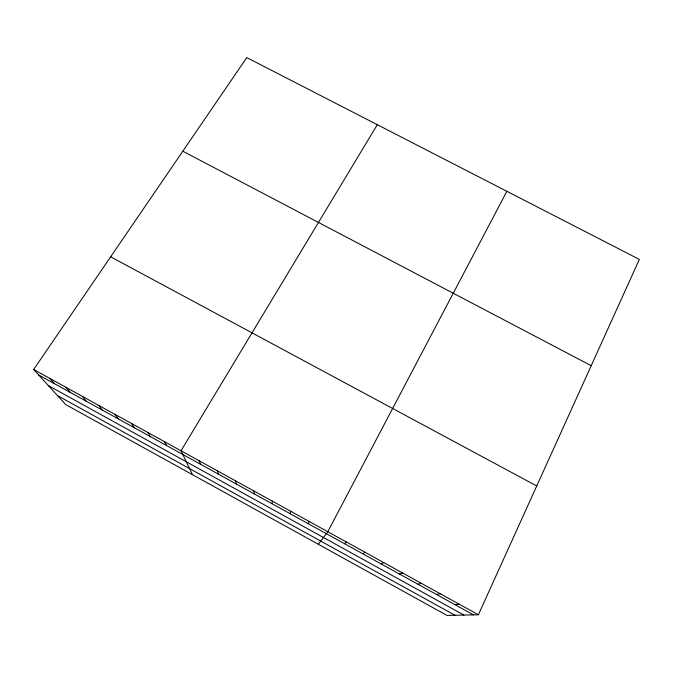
<?xml version="1.0" encoding="UTF-8"?>
<svg xmlns="http://www.w3.org/2000/svg" width="673" height="673" viewBox="0 0 673 673"><rect width="100%" height="100%" fill="white"/><g stroke="black" fill="none" stroke-linecap="round" stroke-linejoin="round"><path stroke-width="1.01" d="M272.077 503.749L272.313 501.124M290.105 513.692L290.744 511.295M478.385 614.777L639.35 259.416L246.789 57.592L33.65 369.502L65.702 404.566L446.939 615.408L478.385 614.777L33.65 369.502M308.184 523.67L309.235 521.491M506.87 191.3L327.793 531.729L318.321 544.272M377.309 124.698L181.02 450.775L192.495 474.692M344.509 543.717L346.402 541.992M362.764 553.786L365.077 552.289M381.069 563.89L383.803 562.62M399.434 574.019L402.597 572.984M417.857 584.189L421.449 583.382M436.34 594.385L440.369 593.813M454.889 604.615L459.348 604.278M182.812 151.206L591.205 365.691M110.65 256.808L536.726 485.973M38.622 374.937L473.489 614.878M48.347 385.579L463.924 615.072M57.516 395.615L454.931 615.248M49.836 378.428L54.454 383.677M66.072 387.379L70.345 392.443M82.35 396.363L86.27 401.234M98.679 405.365L102.246 410.042M115.049 414.391L118.271 418.884M131.471 423.452L134.331 427.75M147.942 432.537L150.441 436.634M164.456 441.648L166.601 445.551M199.166 460.786L200.546 464.286M217.362 470.822L218.346 474.103M235.617 480.892L236.198 483.954M253.94 490.996L254.108 493.839"/></g></svg>
